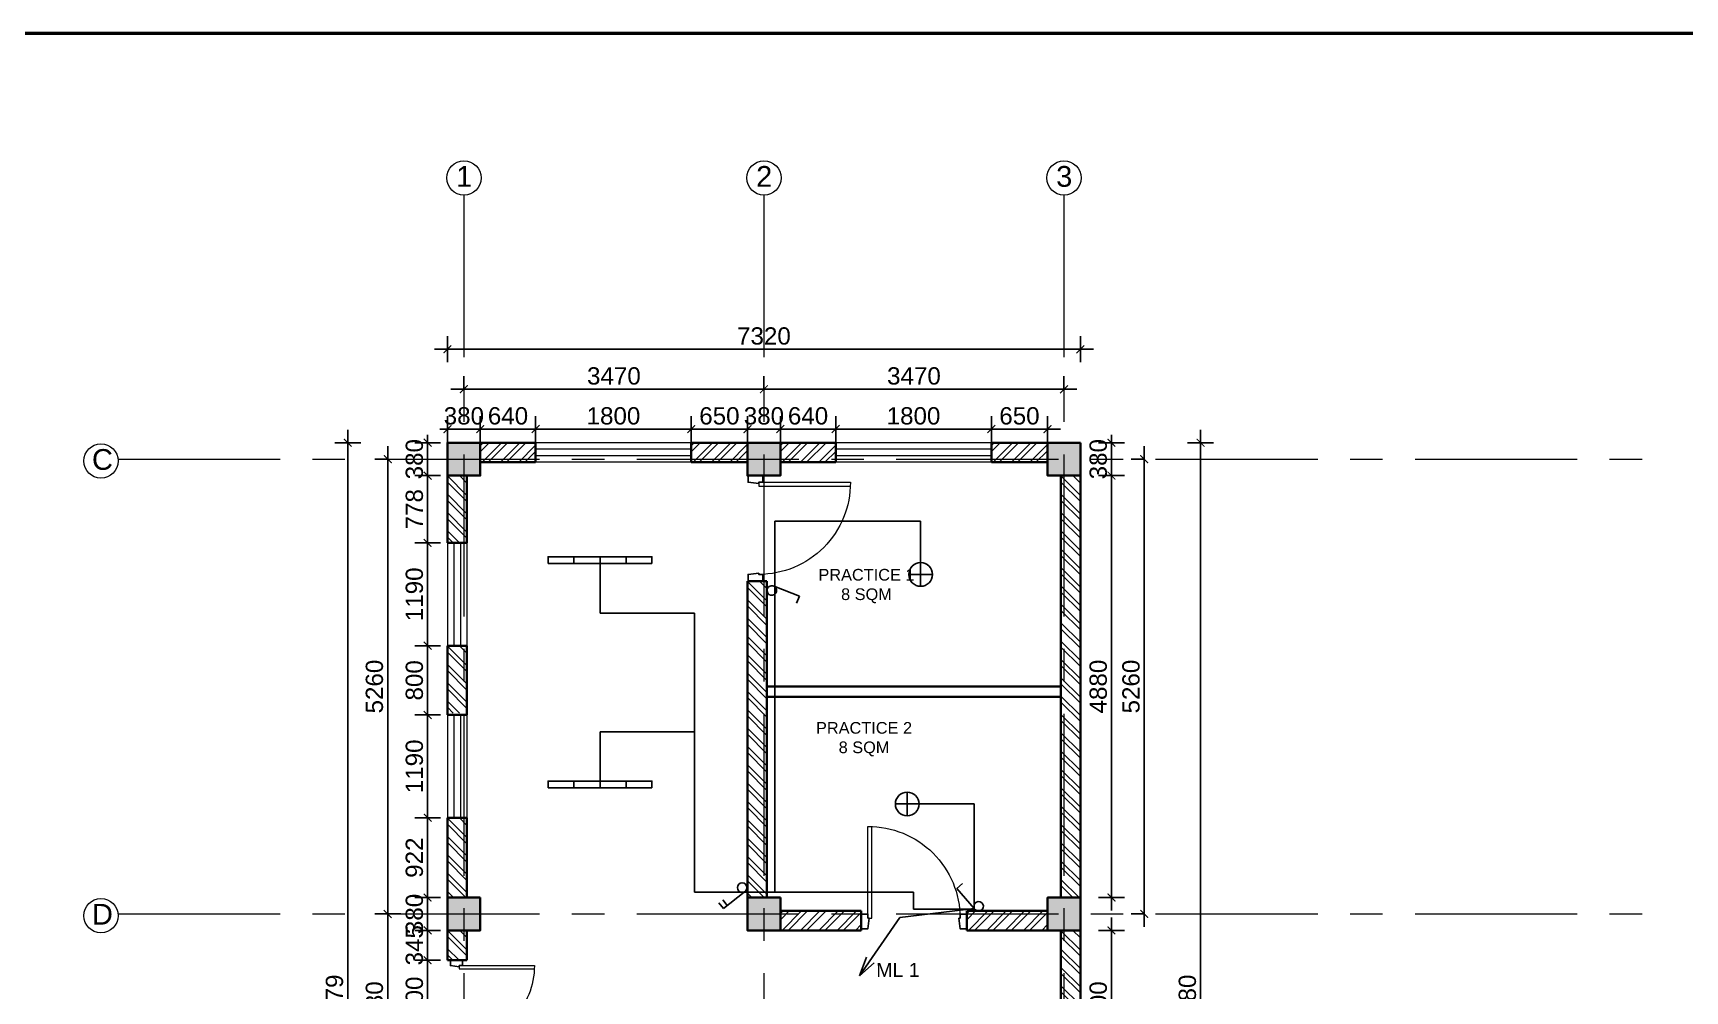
# Model space of a CAD drawing. Header units: inches. Extents: x 527934 to 2134587, y -408734 to 227304.
# Drawn here: x 1712247 to 1731352, y -239147 to -228067 of the extents above; entities that cross this region are included whole.
import ezdxf

# ---------------------------------------------------------------- set-up
doc = ezdxf.new("R2010")
doc.units = ezdxf.units.IN
doc.header["$MEASUREMENT"] = 0
doc.linetypes.add('CENTER', pattern=[2, 1.25, -0.25, 0.25, -0.25])
for name, color, linetype, lineweight in [('1 LIGHT N SWITCH', 3, 'Continuous', 25), ('6 LIGHT PT WIRING', 3, 'Continuous', 25), ('centre line', 1, 'CENTER', 9), ('dim', 253, 'Continuous', 9), ('door', 77, 'Continuous', 13), ('furniture', 253, 'Continuous', 5), ('hatch', 250, 'Continuous', 5), ('sill', 253, 'Continuous', 13), ('text', 7, 'Continuous', 13), ('TITLE THICK', 7, 'Continuous', 50), ('wall - brick', 30, 'Continuous', 35), ('window', 1, 'Continuous', 15)]:
    doc.layers.add(name, color=color, linetype=linetype, lineweight=lineweight)
doc.styles.add('labelling', font='arial.ttf')
doc.styles.get("Standard").update_dxf_attribs({"font": 'arial.ttf'})
doc.styles.add('style1', font='arial.ttf')
doc.dimstyles.new('dim 100', dxfattribs={"dimtxt": 200, "dimasz": 90, "dimexe": 150, "dimexo": 150, "dimgap": 50, "dimtad": 1, "dimdec": 0, "dimzin": 0, "dimdsep": 46, "dimtxsty": 'Standard', "dimblk": 'ARCHTICK', "dimcen": 100, "dimdle": 150, "dimazin": 0, "dimtfac": 1, "dimtdec": 0, "dimtix": 1, "dimtmove": 2, "dimatfit": 3, "dimfxl": 150, "dimfxlon": 1, "dimtolj": 1, "dimtzin": 0, "dimarcsym": 0})

# ---------------------------------------------------------------- blocks, each defined once
blk = doc.blocks.new('Dd1')
at = {"layer": 'door'}
for p, q in [((6330587, 14339), (6330587, 13509)), ((6330599, 14377), (6330625, 14377)), ((6330625, 14377), (6330625, 13510))]:
    blk.add_line(p, q, dxfattribs=at)
at = {"layer": 'door', "lineweight": 25}
for points in [[(6330599, 14377), (6330587, 14377), (6330587, 14339), (6330524, 14339), (6330524, 14479), (6330587, 14479)], [(6331449, 14377), (6331461, 14377), (6331461, 14339), (6331524, 14339), (6331524, 14479), (6331461, 14479)]]:
    blk.add_lwpolyline(points, close=True, dxfattribs=at)
at = {"layer": 'door'}
blk.add_arc((6330593, 14377), 868, 269.6039, 0, dxfattribs=at)
blk = doc.blocks.new('_ArchTick')
at = {"color": 0, "linetype": 'ByBlock', "const_width": 0.15}
blk.add_lwpolyline([(-0.5, -0.5), (0.5, 0.5)], dxfattribs=at)
blk = doc.blocks.new('*D2048')
at = {"layer": 'Defpoints', "color": 0, "ltscale": 400}
for p in [(1717420, -232648), (1717040, -233111), (1717420, -233111)]:
    blk.add_point(p, dxfattribs=at)
at = {"layer": 'dim', "color": 0, "lineweight": -2, "ltscale": 400}
for p, q in [((1717040, -232798), (1717040, -232498)), ((1717420, -232798), (1717420, -232498)), ((1717040, -232648), (1716950, -232648)), ((1717040, -232648), (1717420, -232648)), ((1717420, -232648), (1717510, -232648))]:
    blk.add_line(p, q, dxfattribs=at)
at = {"layer": 'dim', "color": 0, "lineweight": -2, "ltscale": 400, "xscale": 90, "yscale": 90, "zscale": 90}
blk.add_blockref('_ArchTick', (1717040, -232648), dxfattribs=at)
at = {"layer": 'dim', "color": 0, "lineweight": -2, "ltscale": 400, "xscale": 90, "yscale": 90, "zscale": 90, "rotation": 180}
blk.add_blockref('_ArchTick', (1717420, -232648), dxfattribs=at)
at = {"layer": 'dim', "color": 0, "ltscale": 400, "insert": (1717230, -232496), "char_height": 200, "attachment_point": 5}
blk.add_mtext('\\A1;380', dxfattribs=at)
blk = doc.blocks.new('*D2049')
at = {"layer": 'Defpoints', "color": 0, "ltscale": 400}
for p in [(1718060, -232648), (1717420, -233111), (1718060, -233111)]:
    blk.add_point(p, dxfattribs=at)
at = {"layer": 'dim', "color": 0, "lineweight": -2, "ltscale": 400}
for p, q in [((1717420, -232798), (1717420, -232498)), ((1718060, -232798), (1718060, -232498)), ((1717270, -232648), (1718210, -232648))]:
    blk.add_line(p, q, dxfattribs=at)
at = {"layer": 'dim', "color": 0, "lineweight": -2, "ltscale": 400, "xscale": 90, "yscale": 90, "zscale": 90, "rotation": 180}
blk.add_blockref('_ArchTick', (1717420, -232648), dxfattribs=at)
at = {"layer": 'dim', "color": 0, "lineweight": -2, "ltscale": 400, "xscale": 90, "yscale": 90, "zscale": 90}
blk.add_blockref('_ArchTick', (1718060, -232648), dxfattribs=at)
at = {"layer": 'dim', "color": 0, "ltscale": 400, "insert": (1717740, -232496), "char_height": 200, "attachment_point": 5}
blk.add_mtext('\\A1;640', dxfattribs=at)
blk = doc.blocks.new('*D2050')
at = {"layer": 'Defpoints', "color": 0, "ltscale": 400}
for p in [(1719860, -232648), (1718060, -233111), (1719860, -233111)]:
    blk.add_point(p, dxfattribs=at)
at = {"layer": 'dim', "color": 0, "lineweight": -2, "ltscale": 400}
for p, q in [((1718060, -232798), (1718060, -232498)), ((1719860, -232798), (1719860, -232498)), ((1717910, -232648), (1720010, -232648))]:
    blk.add_line(p, q, dxfattribs=at)
at = {"layer": 'dim', "color": 0, "lineweight": -2, "ltscale": 400, "xscale": 90, "yscale": 90, "zscale": 90, "rotation": 180}
blk.add_blockref('_ArchTick', (1718060, -232648), dxfattribs=at)
at = {"layer": 'dim', "color": 0, "lineweight": -2, "ltscale": 400, "xscale": 90, "yscale": 90, "zscale": 90}
blk.add_blockref('_ArchTick', (1719860, -232648), dxfattribs=at)
at = {"layer": 'dim', "color": 0, "ltscale": 400, "insert": (1718960, -232496), "char_height": 200, "attachment_point": 5}
blk.add_mtext('\\A1;1800', dxfattribs=at)
blk = doc.blocks.new('*D2051')
at = {"layer": 'Defpoints', "color": 0, "ltscale": 400}
for p in [(1720510, -232648), (1719860, -233111), (1720510, -233111)]:
    blk.add_point(p, dxfattribs=at)
at = {"layer": 'dim', "color": 0, "lineweight": -2, "ltscale": 400}
for p, q in [((1719860, -232798), (1719860, -232498)), ((1720510, -232798), (1720510, -232498)), ((1719710, -232648), (1720660, -232648))]:
    blk.add_line(p, q, dxfattribs=at)
at = {"layer": 'dim', "color": 0, "lineweight": -2, "ltscale": 400, "xscale": 90, "yscale": 90, "zscale": 90, "rotation": 180}
blk.add_blockref('_ArchTick', (1719860, -232648), dxfattribs=at)
at = {"layer": 'dim', "color": 0, "lineweight": -2, "ltscale": 400, "xscale": 90, "yscale": 90, "zscale": 90}
blk.add_blockref('_ArchTick', (1720510, -232648), dxfattribs=at)
at = {"layer": 'dim', "color": 0, "ltscale": 400, "insert": (1720185, -232496), "char_height": 200, "attachment_point": 5}
blk.add_mtext('\\A1;650', dxfattribs=at)
blk = doc.blocks.new('*D2052')
at = {"layer": 'Defpoints', "color": 0, "ltscale": 400}
for p in [(1720890, -232648), (1720510, -233111), (1720890, -233111)]:
    blk.add_point(p, dxfattribs=at)
at = {"layer": 'dim', "color": 0, "lineweight": -2, "ltscale": 400}
for p, q in [((1720510, -232798), (1720510, -232498)), ((1720890, -232798), (1720890, -232498)), ((1720510, -232648), (1720420, -232648)), ((1720510, -232648), (1720890, -232648)), ((1720890, -232648), (1720980, -232648))]:
    blk.add_line(p, q, dxfattribs=at)
at = {"layer": 'dim', "color": 0, "lineweight": -2, "ltscale": 400, "xscale": 90, "yscale": 90, "zscale": 90}
blk.add_blockref('_ArchTick', (1720510, -232648), dxfattribs=at)
at = {"layer": 'dim', "color": 0, "lineweight": -2, "ltscale": 400, "xscale": 90, "yscale": 90, "zscale": 90, "rotation": 180}
blk.add_blockref('_ArchTick', (1720890, -232648), dxfattribs=at)
at = {"layer": 'dim', "color": 0, "ltscale": 400, "insert": (1720700, -232496), "char_height": 200, "attachment_point": 5}
blk.add_mtext('\\A1;380', dxfattribs=at)
blk = doc.blocks.new('*D2053')
at = {"layer": 'Defpoints', "color": 0, "ltscale": 400}
for p in [(1721530, -232648), (1720890, -233111), (1721530, -233111)]:
    blk.add_point(p, dxfattribs=at)
at = {"layer": 'dim', "color": 0, "lineweight": -2, "ltscale": 400}
for p, q in [((1720890, -232798), (1720890, -232498)), ((1721530, -232798), (1721530, -232498)), ((1720740, -232648), (1721680, -232648))]:
    blk.add_line(p, q, dxfattribs=at)
at = {"layer": 'dim', "color": 0, "lineweight": -2, "ltscale": 400, "xscale": 90, "yscale": 90, "zscale": 90, "rotation": 180}
blk.add_blockref('_ArchTick', (1720890, -232648), dxfattribs=at)
at = {"layer": 'dim', "color": 0, "lineweight": -2, "ltscale": 400, "xscale": 90, "yscale": 90, "zscale": 90}
blk.add_blockref('_ArchTick', (1721530, -232648), dxfattribs=at)
at = {"layer": 'dim', "color": 0, "ltscale": 400, "insert": (1721210, -232496), "char_height": 200, "attachment_point": 5}
blk.add_mtext('\\A1;640', dxfattribs=at)
blk = doc.blocks.new('*D2054')
at = {"layer": 'Defpoints', "color": 0, "ltscale": 400}
for p in [(1723330, -232648), (1721530, -233111), (1723330, -233111)]:
    blk.add_point(p, dxfattribs=at)
at = {"layer": 'dim', "color": 0, "lineweight": -2, "ltscale": 400}
for p, q in [((1721530, -232798), (1721530, -232498)), ((1723330, -232798), (1723330, -232498)), ((1721380, -232648), (1723480, -232648))]:
    blk.add_line(p, q, dxfattribs=at)
at = {"layer": 'dim', "color": 0, "lineweight": -2, "ltscale": 400, "xscale": 90, "yscale": 90, "zscale": 90, "rotation": 180}
blk.add_blockref('_ArchTick', (1721530, -232648), dxfattribs=at)
at = {"layer": 'dim', "color": 0, "lineweight": -2, "ltscale": 400, "xscale": 90, "yscale": 90, "zscale": 90}
blk.add_blockref('_ArchTick', (1723330, -232648), dxfattribs=at)
at = {"layer": 'dim', "color": 0, "ltscale": 400, "insert": (1722430, -232496), "char_height": 200, "attachment_point": 5}
blk.add_mtext('\\A1;1800', dxfattribs=at)
blk = doc.blocks.new('*D2055')
at = {"layer": 'Defpoints', "color": 0, "ltscale": 400}
for p in [(1723980, -232648), (1723330, -233111), (1723980, -233111)]:
    blk.add_point(p, dxfattribs=at)
at = {"layer": 'dim', "color": 0, "lineweight": -2, "ltscale": 400}
for p, q in [((1723330, -232798), (1723330, -232498)), ((1723980, -232798), (1723980, -232498)), ((1723180, -232648), (1724130, -232648))]:
    blk.add_line(p, q, dxfattribs=at)
at = {"layer": 'dim', "color": 0, "lineweight": -2, "ltscale": 400, "xscale": 90, "yscale": 90, "zscale": 90, "rotation": 180}
blk.add_blockref('_ArchTick', (1723330, -232648), dxfattribs=at)
at = {"layer": 'dim', "color": 0, "lineweight": -2, "ltscale": 400, "xscale": 90, "yscale": 90, "zscale": 90}
blk.add_blockref('_ArchTick', (1723980, -232648), dxfattribs=at)
at = {"layer": 'dim', "color": 0, "ltscale": 400, "insert": (1723655, -232496), "char_height": 200, "attachment_point": 5}
blk.add_mtext('\\A1;650', dxfattribs=at)
blk = doc.blocks.new('*D2056')
at = {"layer": 'Defpoints', "color": 0, "ltscale": 400}
for p in [(1717230, -232187), (1720700, -232187), (1720700, -232187)]:
    blk.add_point(p, dxfattribs=at)
at = {"layer": 'dim', "color": 0, "lineweight": -2, "ltscale": 400}
for p, q in [((1717230, -232187), (1717230, -232037)), ((1720700, -232187), (1720700, -232037)), ((1717080, -232187), (1720850, -232187))]:
    blk.add_line(p, q, dxfattribs=at)
at = {"layer": 'dim', "color": 0, "lineweight": -2, "ltscale": 400, "xscale": 90, "yscale": 90, "zscale": 90, "rotation": 180}
blk.add_blockref('_ArchTick', (1717230, -232187), dxfattribs=at)
at = {"layer": 'dim', "color": 0, "lineweight": -2, "ltscale": 400, "xscale": 90, "yscale": 90, "zscale": 90}
blk.add_blockref('_ArchTick', (1720700, -232187), dxfattribs=at)
at = {"layer": 'dim', "color": 0, "ltscale": 400, "insert": (1718965, -232034), "char_height": 200, "attachment_point": 5}
blk.add_mtext('\\A1;3470', dxfattribs=at)
blk = doc.blocks.new('*D2057')
at = {"layer": 'Defpoints', "color": 0, "ltscale": 400}
for p in [(1720700, -232187), (1724170, -232187), (1724170, -232187)]:
    blk.add_point(p, dxfattribs=at)
at = {"layer": 'dim', "color": 0, "lineweight": -2, "ltscale": 400}
for p, q in [((1720700, -232187), (1720700, -232037)), ((1724170, -232187), (1724170, -232037)), ((1720550, -232187), (1724320, -232187))]:
    blk.add_line(p, q, dxfattribs=at)
at = {"layer": 'dim', "color": 0, "lineweight": -2, "ltscale": 400, "xscale": 90, "yscale": 90, "zscale": 90, "rotation": 180}
blk.add_blockref('_ArchTick', (1720700, -232187), dxfattribs=at)
at = {"layer": 'dim', "color": 0, "lineweight": -2, "ltscale": 400, "xscale": 90, "yscale": 90, "zscale": 90}
blk.add_blockref('_ArchTick', (1724170, -232187), dxfattribs=at)
at = {"layer": 'dim', "color": 0, "ltscale": 400, "insert": (1722435, -232034), "char_height": 200, "attachment_point": 5}
blk.add_mtext('\\A1;3470', dxfattribs=at)
blk = doc.blocks.new('*D2058')
at = {"layer": 'Defpoints', "color": 0, "ltscale": 400}
for p in [(1724360, -231725), (1717040, -233377), (1724360, -233377)]:
    blk.add_point(p, dxfattribs=at)
at = {"layer": 'dim', "color": 0, "lineweight": -2, "ltscale": 400}
for p, q in [((1716890, -231725), (1724510, -231725)), ((1717040, -231875), (1717040, -231575)), ((1724360, -231875), (1724360, -231575))]:
    blk.add_line(p, q, dxfattribs=at)
at = {"layer": 'dim', "color": 0, "lineweight": -2, "ltscale": 400, "xscale": 90, "yscale": 90, "zscale": 90, "rotation": 180}
blk.add_blockref('_ArchTick', (1717040, -231725), dxfattribs=at)
at = {"layer": 'dim', "color": 0, "lineweight": -2, "ltscale": 400, "xscale": 90, "yscale": 90, "zscale": 90}
blk.add_blockref('_ArchTick', (1724360, -231725), dxfattribs=at)
at = {"layer": 'dim', "color": 0, "ltscale": 400, "insert": (1720700, -231572), "char_height": 200, "attachment_point": 5}
blk.add_mtext('\\A1;7320', dxfattribs=at)
blk = doc.blocks.new('*D2059')
at = {"layer": 'Defpoints', "color": 0, "ltscale": 400}
for p in [(1717345, -232806), (1716811, -233186), (1717345, -233186)]:
    blk.add_point(p, dxfattribs=at)
at = {"layer": 'dim', "color": 0, "lineweight": -2, "ltscale": 400}
for p, q in [((1716961, -232806), (1716661, -232806)), ((1716811, -232806), (1716811, -232716)), ((1716811, -232806), (1716811, -233186)), ((1716961, -233186), (1716661, -233186)), ((1716811, -233186), (1716811, -233276))]:
    blk.add_line(p, q, dxfattribs=at)
at = {"layer": 'dim', "color": 0, "lineweight": -2, "ltscale": 400, "xscale": 90, "yscale": 90, "zscale": 90}
for p, rotation in [((1716811, -232806), 270), ((1716811, -233186), 90)]:
    blk.add_blockref('_ArchTick', p, dxfattribs=dict(at, rotation=rotation))
at = {"layer": 'dim', "color": 0, "ltscale": 400, "insert": (1716658, -232996), "char_height": 200, "attachment_point": 5, "rotation": 90}
blk.add_mtext('\\A1;380', dxfattribs=at)
blk = doc.blocks.new('*D2060')
at = {"layer": 'Defpoints', "color": 0, "ltscale": 400}
for p in [(1717345, -233186), (1716811, -233964), (1717345, -233964)]:
    blk.add_point(p, dxfattribs=at)
at = {"layer": 'dim', "color": 0, "lineweight": -2, "ltscale": 400}
for p, q in [((1716811, -233036), (1716811, -234114)), ((1716961, -233186), (1716661, -233186)), ((1716961, -233964), (1716661, -233964))]:
    blk.add_line(p, q, dxfattribs=at)
at = {"layer": 'dim', "color": 0, "lineweight": -2, "ltscale": 400, "xscale": 90, "yscale": 90, "zscale": 90}
for p, rotation in [((1716811, -233186), 90), ((1716811, -233964), 270)]:
    blk.add_blockref('_ArchTick', p, dxfattribs=dict(at, rotation=rotation))
at = {"layer": 'dim', "color": 0, "ltscale": 400, "insert": (1716658, -233575), "char_height": 200, "attachment_point": 5, "rotation": 90}
blk.add_mtext('\\A1;778', dxfattribs=at)
blk = doc.blocks.new('*D2061')
at = {"layer": 'Defpoints', "color": 0, "ltscale": 400}
for p in [(1717345, -233964), (1716811, -235154), (1717345, -235154)]:
    blk.add_point(p, dxfattribs=at)
at = {"layer": 'dim', "color": 0, "lineweight": -2, "ltscale": 400}
for p, q in [((1716811, -233814), (1716811, -235304)), ((1716961, -233964), (1716661, -233964)), ((1716961, -235154), (1716661, -235154))]:
    blk.add_line(p, q, dxfattribs=at)
at = {"layer": 'dim', "color": 0, "lineweight": -2, "ltscale": 400, "xscale": 90, "yscale": 90, "zscale": 90}
for p, rotation in [((1716811, -233964), 90), ((1716811, -235154), 270)]:
    blk.add_blockref('_ArchTick', p, dxfattribs=dict(at, rotation=rotation))
at = {"layer": 'dim', "color": 0, "ltscale": 400, "insert": (1716658, -234559), "char_height": 200, "attachment_point": 5, "rotation": 90}
blk.add_mtext('\\A1;1190', dxfattribs=at)
blk = doc.blocks.new('*D2062')
at = {"layer": 'Defpoints', "color": 0, "ltscale": 400}
for p in [(1717345, -235154), (1716811, -235954), (1717345, -235954)]:
    blk.add_point(p, dxfattribs=at)
at = {"layer": 'dim', "color": 0, "lineweight": -2, "ltscale": 400}
for p, q in [((1716961, -235154), (1716661, -235154)), ((1716811, -235004), (1716811, -236104)), ((1716961, -235954), (1716661, -235954))]:
    blk.add_line(p, q, dxfattribs=at)
at = {"layer": 'dim', "color": 0, "lineweight": -2, "ltscale": 400, "xscale": 90, "yscale": 90, "zscale": 90}
for p, rotation in [((1716811, -235154), 90), ((1716811, -235954), 270)]:
    blk.add_blockref('_ArchTick', p, dxfattribs=dict(at, rotation=rotation))
at = {"layer": 'dim', "color": 0, "ltscale": 400, "insert": (1716658, -235554), "char_height": 200, "attachment_point": 5, "rotation": 90}
blk.add_mtext('\\A1;800', dxfattribs=at)
blk = doc.blocks.new('*D2063')
at = {"layer": 'Defpoints', "color": 0, "ltscale": 400}
for p in [(1717345, -235954), (1716811, -237144), (1717345, -237144)]:
    blk.add_point(p, dxfattribs=at)
at = {"layer": 'dim', "color": 0, "lineweight": -2, "ltscale": 400}
for p, q in [((1716811, -235804), (1716811, -237294)), ((1716961, -235954), (1716661, -235954)), ((1716961, -237144), (1716661, -237144))]:
    blk.add_line(p, q, dxfattribs=at)
at = {"layer": 'dim', "color": 0, "lineweight": -2, "ltscale": 400, "xscale": 90, "yscale": 90, "zscale": 90}
for p, rotation in [((1716811, -235954), 90), ((1716811, -237144), 270)]:
    blk.add_blockref('_ArchTick', p, dxfattribs=dict(at, rotation=rotation))
at = {"layer": 'dim', "color": 0, "ltscale": 400, "insert": (1716658, -236549), "char_height": 200, "attachment_point": 5, "rotation": 90}
blk.add_mtext('\\A1;1190', dxfattribs=at)
blk = doc.blocks.new('*D2064')
at = {"layer": 'Defpoints', "color": 0, "ltscale": 400}
for p in [(1717345, -237144), (1716811, -238066), (1717345, -238066)]:
    blk.add_point(p, dxfattribs=at)
at = {"layer": 'dim', "color": 0, "lineweight": -2, "ltscale": 400}
for p, q in [((1716811, -236994), (1716811, -238216)), ((1716961, -237144), (1716661, -237144)), ((1716961, -238066), (1716661, -238066))]:
    blk.add_line(p, q, dxfattribs=at)
at = {"layer": 'dim', "color": 0, "lineweight": -2, "ltscale": 400, "xscale": 90, "yscale": 90, "zscale": 90}
for p, rotation in [((1716811, -237144), 90), ((1716811, -238066), 270)]:
    blk.add_blockref('_ArchTick', p, dxfattribs=dict(at, rotation=rotation))
at = {"layer": 'dim', "color": 0, "ltscale": 400, "insert": (1716658, -237605), "char_height": 200, "attachment_point": 5, "rotation": 90}
blk.add_mtext('\\A1;922', dxfattribs=at)
blk = doc.blocks.new('*D2065')
at = {"layer": 'Defpoints', "color": 0, "ltscale": 400}
for p in [(1717345, -238066), (1716811, -238446), (1717345, -238446)]:
    blk.add_point(p, dxfattribs=at)
at = {"layer": 'dim', "color": 0, "lineweight": -2, "ltscale": 400}
for p, q in [((1716811, -238066), (1716811, -237976)), ((1716961, -238066), (1716661, -238066)), ((1716811, -238066), (1716811, -238446)), ((1716961, -238446), (1716661, -238446)), ((1716811, -238446), (1716811, -238536))]:
    blk.add_line(p, q, dxfattribs=at)
at = {"layer": 'dim', "color": 0, "lineweight": -2, "ltscale": 400, "xscale": 90, "yscale": 90, "zscale": 90}
for p, rotation in [((1716811, -238066), 270), ((1716811, -238446), 90)]:
    blk.add_blockref('_ArchTick', p, dxfattribs=dict(at, rotation=rotation))
at = {"layer": 'dim', "color": 0, "ltscale": 400, "insert": (1716658, -238256), "char_height": 200, "attachment_point": 5, "rotation": 90}
blk.add_mtext('\\A1;380', dxfattribs=at)
blk = doc.blocks.new('*D2066')
at = {"layer": 'Defpoints', "color": 0, "ltscale": 400}
for p in [(1717345, -238446), (1716811, -238791), (1717345, -238791)]:
    blk.add_point(p, dxfattribs=at)
at = {"layer": 'dim', "color": 0, "lineweight": -2, "ltscale": 400}
for p, q in [((1716811, -238446), (1716811, -238356)), ((1716961, -238446), (1716661, -238446)), ((1716811, -238446), (1716811, -238791)), ((1716961, -238791), (1716661, -238791)), ((1716811, -238791), (1716811, -238881))]:
    blk.add_line(p, q, dxfattribs=at)
at = {"layer": 'dim', "color": 0, "lineweight": -2, "ltscale": 400, "xscale": 90, "yscale": 90, "zscale": 90}
for p, rotation in [((1716811, -238446), 270), ((1716811, -238791), 90)]:
    blk.add_blockref('_ArchTick', p, dxfattribs=dict(at, rotation=rotation))
at = {"layer": 'dim', "color": 0, "ltscale": 400, "insert": (1716658, -238618), "char_height": 200, "attachment_point": 5, "rotation": 90}
blk.add_mtext('\\A1;345', dxfattribs=at)
blk = doc.blocks.new('*D2067')
at = {"layer": 'Defpoints', "color": 0, "ltscale": 400}
for p in [(1717345, -238791), (1716811, -239791), (1717345, -239791)]:
    blk.add_point(p, dxfattribs=at)
at = {"layer": 'dim', "color": 0, "lineweight": -2, "ltscale": 400}
for p, q in [((1716961, -238791), (1716661, -238791)), ((1716811, -238641), (1716811, -239941)), ((1716961, -239791), (1716661, -239791))]:
    blk.add_line(p, q, dxfattribs=at)
at = {"layer": 'dim', "color": 0, "lineweight": -2, "ltscale": 400, "xscale": 90, "yscale": 90, "zscale": 90}
for p, rotation in [((1716811, -238791), 90), ((1716811, -239791), 270)]:
    blk.add_blockref('_ArchTick', p, dxfattribs=dict(at, rotation=rotation))
at = {"layer": 'dim', "color": 0, "ltscale": 400, "insert": (1716658, -239291), "char_height": 200, "attachment_point": 5, "rotation": 90}
blk.add_mtext('\\A1;1000', dxfattribs=at)
blk = doc.blocks.new('*D2074')
at = {"layer": 'Defpoints', "color": 0, "ltscale": 400}
for p in [(1717863, -232806), (1715887, -245885), (1717863, -245885)]:
    blk.add_point(p, dxfattribs=at)
at = {"layer": 'dim', "color": 0, "lineweight": -2, "ltscale": 400}
for p, q in [((1715887, -232656), (1715887, -246035)), ((1716037, -232806), (1715737, -232806)), ((1716037, -245885), (1715737, -245885))]:
    blk.add_line(p, q, dxfattribs=at)
at = {"layer": 'dim', "color": 0, "lineweight": -2, "ltscale": 400, "xscale": 90, "yscale": 90, "zscale": 90}
for p, rotation in [((1715887, -232806), 90), ((1715887, -245885), 270)]:
    blk.add_blockref('_ArchTick', p, dxfattribs=dict(at, rotation=rotation))
at = {"layer": 'dim', "color": 0, "ltscale": 400, "insert": (1715734, -239345), "char_height": 200, "attachment_point": 5, "rotation": 90}
blk.add_mtext('\\A1;13079', dxfattribs=at)
blk = doc.blocks.new('*D2075')
at = {"layer": 'Defpoints', "color": 0, "ltscale": 400}
for p in [(1716467, -232996), (1716349, -238256), (1716467, -238256)]:
    blk.add_point(p, dxfattribs=at)
at = {"layer": 'dim', "color": 0, "lineweight": -2, "ltscale": 400}
for p, q in [((1716349, -232846), (1716349, -238406)), ((1716349, -232996), (1716199, -232996)), ((1716349, -238256), (1716199, -238256))]:
    blk.add_line(p, q, dxfattribs=at)
at = {"layer": 'dim', "color": 0, "lineweight": -2, "ltscale": 400, "xscale": 90, "yscale": 90, "zscale": 90}
for p, rotation in [((1716349, -232996), 90), ((1716349, -238256), 270)]:
    blk.add_blockref('_ArchTick', p, dxfattribs=dict(at, rotation=rotation))
at = {"layer": 'dim', "color": 0, "ltscale": 400, "insert": (1716196, -235626), "char_height": 200, "attachment_point": 5, "rotation": 90}
blk.add_mtext('\\A1;5260', dxfattribs=at)
blk = doc.blocks.new('*D2076')
at = {"layer": 'Defpoints', "color": 0, "ltscale": 400}
for p in [(1717369, -238256), (1716349, -240436), (1717369, -240436)]:
    blk.add_point(p, dxfattribs=at)
at = {"layer": 'dim', "color": 0, "lineweight": -2, "ltscale": 400}
for p, q in [((1716349, -238106), (1716349, -240586)), ((1716499, -238256), (1716199, -238256)), ((1716499, -240436), (1716199, -240436))]:
    blk.add_line(p, q, dxfattribs=at)
at = {"layer": 'dim', "color": 0, "lineweight": -2, "ltscale": 400, "xscale": 90, "yscale": 90, "zscale": 90}
for p, rotation in [((1716349, -238256), 90), ((1716349, -240436), 270)]:
    blk.add_blockref('_ArchTick', p, dxfattribs=dict(at, rotation=rotation))
at = {"layer": 'dim', "color": 0, "ltscale": 400, "insert": (1716196, -239346), "char_height": 200, "attachment_point": 5, "rotation": 90}
blk.add_mtext('\\A1;2180', dxfattribs=at)
blk = doc.blocks.new('*D2508')
at = {"layer": 'Defpoints', "color": 0, "ltscale": 400}
for p in [(1724360, -238446), (1724719, -238446), (1724360, -240246)]:
    blk.add_point(p, dxfattribs=at)
at = {"layer": 'furniture', "color": 0, "lineweight": -2, "ltscale": 400}
for p, q in [((1724719, -240396), (1724719, -238296)), ((1724569, -238446), (1724869, -238446)), ((1724569, -240246), (1724869, -240246))]:
    blk.add_line(p, q, dxfattribs=at)
at = {"layer": 'furniture', "color": 0, "lineweight": -2, "ltscale": 400, "xscale": 90, "yscale": 90, "zscale": 90}
for p, rotation in [((1724719, -238446), 90), ((1724719, -240246), 270)]:
    blk.add_blockref('_ArchTick', p, dxfattribs=dict(at, rotation=rotation))
at = {"layer": 'furniture', "color": 0, "ltscale": 400, "insert": (1724567, -239346), "char_height": 200, "attachment_point": 5, "rotation": 90}
blk.add_mtext('\\A1;1800', dxfattribs=at)
blk = doc.blocks.new('*D2509')
at = {"layer": 'Defpoints', "color": 0, "ltscale": 400}
for p in [(1724360, -233186), (1724719, -233186), (1724360, -238066)]:
    blk.add_point(p, dxfattribs=at)
at = {"layer": 'furniture', "color": 0, "lineweight": -2, "ltscale": 400}
for p, q in [((1724719, -238216), (1724719, -233036)), ((1724569, -233186), (1724869, -233186)), ((1724569, -238066), (1724869, -238066))]:
    blk.add_line(p, q, dxfattribs=at)
at = {"layer": 'furniture', "color": 0, "lineweight": -2, "ltscale": 400, "xscale": 90, "yscale": 90, "zscale": 90}
for p, rotation in [((1724719, -233186), 90), ((1724719, -238066), 270)]:
    blk.add_blockref('_ArchTick', p, dxfattribs=dict(at, rotation=rotation))
at = {"layer": 'furniture', "color": 0, "ltscale": 400, "insert": (1724567, -235626), "char_height": 200, "attachment_point": 5, "rotation": 90}
blk.add_mtext('\\A1;4880', dxfattribs=at)
blk = doc.blocks.new('*D2510')
at = {"layer": 'Defpoints', "color": 0, "ltscale": 400}
for p in [(1724360, -232806), (1724719, -232806), (1724360, -233186)]:
    blk.add_point(p, dxfattribs=at)
at = {"layer": 'furniture', "color": 0, "lineweight": -2, "ltscale": 400}
for p, q in [((1724569, -232806), (1724869, -232806)), ((1724719, -232806), (1724719, -232716)), ((1724719, -233186), (1724719, -232806)), ((1724569, -233186), (1724869, -233186)), ((1724719, -233186), (1724719, -233276))]:
    blk.add_line(p, q, dxfattribs=at)
at = {"layer": 'furniture', "color": 0, "lineweight": -2, "ltscale": 400, "xscale": 90, "yscale": 90, "zscale": 90}
for p, rotation in [((1724719, -232806), 270), ((1724719, -233186), 90)]:
    blk.add_blockref('_ArchTick', p, dxfattribs=dict(at, rotation=rotation))
at = {"layer": 'furniture', "color": 0, "ltscale": 400, "insert": (1724567, -232996), "char_height": 200, "attachment_point": 5, "rotation": 90}
blk.add_mtext('\\A1;380', dxfattribs=at)
blk = doc.blocks.new('*D2511')
at = {"layer": 'Defpoints', "color": 0, "ltscale": 400}
for p in [(1724360, -232806), (1724360, -245886), (1725750, -245886)]:
    blk.add_point(p, dxfattribs=at)
at = {"layer": 'furniture', "color": 0, "lineweight": -2, "ltscale": 400}
for p, q in [((1725750, -232656), (1725750, -246036)), ((1725600, -232806), (1725900, -232806)), ((1725600, -245886), (1725900, -245886))]:
    blk.add_line(p, q, dxfattribs=at)
at = {"layer": 'furniture', "color": 0, "lineweight": -2, "ltscale": 400, "xscale": 90, "yscale": 90, "zscale": 90}
for p, rotation in [((1725750, -232806), 90), ((1725750, -245886), 270)]:
    blk.add_blockref('_ArchTick', p, dxfattribs=dict(at, rotation=rotation))
at = {"layer": 'furniture', "color": 0, "ltscale": 400, "insert": (1725598, -239346), "char_height": 200, "attachment_point": 5, "rotation": 90}
blk.add_mtext('\\A1;13080', dxfattribs=at)
blk = doc.blocks.new('*D2512')
at = {"layer": 'Defpoints', "color": 0, "ltscale": 400}
for p in [(1725098, -232996), (1725098, -238256), (1725098, -238256)]:
    blk.add_point(p, dxfattribs=at)
at = {"layer": 'dim', "color": 0, "lineweight": -2, "ltscale": 400}
for p, q in [((1725098, -232846), (1725098, -238406)), ((1725098, -232996), (1724948, -232996)), ((1725098, -238256), (1724948, -238256))]:
    blk.add_line(p, q, dxfattribs=at)
at = {"layer": 'dim', "color": 0, "lineweight": -2, "ltscale": 400, "xscale": 90, "yscale": 90, "zscale": 90}
for p, rotation in [((1725098, -232996), 90), ((1725098, -238256), 270)]:
    blk.add_blockref('_ArchTick', p, dxfattribs=dict(at, rotation=rotation))
at = {"layer": 'dim', "color": 0, "ltscale": 400, "insert": (1724946, -235626), "char_height": 200, "attachment_point": 5, "rotation": 90}
blk.add_mtext('\\A1;5260', dxfattribs=at)
blk = doc.blocks.new('dome')
at = {"color": 3}
for p, q in [((543088, 235037), (542814, 235037)), ((542951, 234900), (542951, 235175))]:
    blk.add_line(p, q, dxfattribs=at)
blk.add_circle((542951, 235037), 137, dxfattribs=at)
blk = doc.blocks.new('1x36 TL MO')
at = {"color": 3}
for p, q in [((11329249, 640105), (11330290, 640105)), ((11329507, 640105), (11329507, 640038)), ((11329769, 640105), (11329769, 640038)), ((11330030, 640105), (11330030, 640038))]:
    blk.add_line(p, q, dxfattribs=at)
blk.add_lwpolyline([(11330290, 640105), (11330290, 640038), (11329249, 640038), (11329249, 640105)], dxfattribs=at)
blk = doc.blocks.new('one gang')
at = {"color": 3}
for p, q in [((546568, 231599), (546689, 231801)), ((546689, 231801), (546745, 231767))]:
    blk.add_line(p, q, dxfattribs=at)
blk.add_circle((546598, 231567), 42.7, dxfattribs=at)
blk = doc.blocks.new('2 GANG')
at = {"color": 3}
for p, q in [((546997, 231907), (547117, 232109)), ((547095, 232071), (547151, 232037)), ((547117, 232109), (547173, 232075))]:
    blk.add_line(p, q, dxfattribs=at)
blk.add_circle((547027, 231875), 42.7, dxfattribs=at)
blk = doc.blocks.new('*U1931')
at = {"color": 3}
for p, q in [((-181326.36, -126938.56), (-181323.47, -126960.02)), ((-181323.47, -126960.02), (-181336.9, -126975.52)), ((-181336.9, -126975.52), (-181334.3, -126970.45)), ((-181336.9, -126975.52), (-181332.2, -126972.27))]:
    blk.add_line(p, q, dxfattribs=at)

msp = doc.modelspace()

# ---------------------------------------------------------------- hatches: boundary and pattern name
h = msp.add_hatch()
h.set_pattern_fill('ANSI31', color=256, scale=10, angle=-90)
h.set_pattern_definition([(315, (1714708.2175, 165779.0668), (0.8838834765, 0.8838834765), [])])
h.paths.add_polyline_path([(1724360, -233186), (1724360, -232806), (1723980, -232806), (1723980, -233186)])
h.paths.add_polyline_path([(1724360, -238446), (1724360, -238066), (1723980, -238066), (1723980, -238446)])
h.paths.add_polyline_path([(1724360, -240626), (1724360, -240246), (1723980, -240246), (1723980, -240626)])
h.paths.add_polyline_path([(1724360, -245886), (1724360, -245506), (1723980, -245506), (1723980, -245886)])
h.paths.add_polyline_path([(1720890, -240626), (1720890, -240246), (1720510, -240246), (1720510, -240626)])
h.paths.add_polyline_path([(1720890, -245886), (1720890, -245506), (1720510, -245506), (1720510, -245886)])
h.paths.add_polyline_path([(1720890, -238446), (1720890, -238066), (1720510, -238066), (1720510, -238446)])
h.paths.add_polyline_path([(1720890, -233186), (1720890, -232806), (1720510, -232806), (1720510, -233186)])
h.paths.add_polyline_path([(1717420, -233186), (1717420, -232806), (1717040, -232806), (1717040, -233186)])
h.paths.add_polyline_path([(1717420, -238446), (1717420, -238066), (1717040, -238066), (1717040, -238446)])
h.paths.add_polyline_path([(1717420, -240626), (1717420, -240246), (1717040, -240246), (1717040, -240626)])
h.paths.add_polyline_path([(1717420, -245886), (1717420, -245506), (1717040, -245506), (1717040, -245886)])
at = {"layer": 'hatch', "lineweight": 5, "ltscale": 400}
h = msp.add_hatch(dxfattribs=at)
h.set_pattern_fill('ANSI32', color=256, scale=400)
h.set_pattern_definition([(45, (-786868.04, -201512.84), (-106.066017, 106.066017), []), (45, (-786797.33, -201512.84), (-106.066017, 106.066017), [])])
h.paths.add_polyline_path([(1717430, -233031), (1717430, -232806), (1718060, -232806), (1718060, -233031)])
h = msp.add_hatch(dxfattribs=at)
h.set_pattern_fill('ANSI32', color=256, scale=400)
h.set_pattern_definition([(45, (-784428.04, -201512.84), (-106.066017, 106.066017), []), (45, (-784357.33, -201512.84), (-106.066017, 106.066017), [])])
h.paths.add_polyline_path([(1719870, -233031), (1719870, -232806), (1720500, -232806), (1720500, -233031)])
h = msp.add_hatch(dxfattribs=at)
h.set_pattern_fill('ANSI32', color=256, scale=400)
h.set_pattern_definition([(45, (-783398.04, -201512.84), (-106.066017, 106.066017), []), (45, (-783327.33, -201512.84), (-106.066017, 106.066017), [])])
h.paths.add_polyline_path([(1720900, -233031), (1720900, -232806), (1721530, -232806), (1721530, -233031)])
h = msp.add_hatch(dxfattribs=at)
h.set_pattern_fill('ANSI32', color=256, scale=400)
h.set_pattern_definition([(45, (-780958.04, -201512.84), (-106.066017, 106.066017), []), (45, (-780887.33, -201512.84), (-106.066017, 106.066017), [])])
h.paths.add_polyline_path([(1723340, -233031), (1723340, -232806), (1723970, -232806), (1723970, -233031)])
h = msp.add_hatch(dxfattribs=at)
h.set_pattern_fill('ANSI32', color=256, scale=400, angle=-90)
h.set_pattern_definition([(315, (1748558.16, 2271118.03), (106.066017, 106.066017), []), (315, (1748558.16, 2271047.32), (106.066017, 106.066017), [])])
edge = h.paths.add_edge_path()
edge.add_line((1717040, -233186), (1717265, -233186))
edge.add_line((1717265, -233186), (1717265, -233964))
edge.add_line((1717265, -233964), (1717040, -233964))
edge.add_line((1717040, -233964), (1717040, -233180))
h = msp.add_hatch(dxfattribs=at)
h.set_pattern_fill('ANSI32', color=256, scale=400, angle=-90)
h.set_pattern_definition([(315, (1755653.16, 2271118.03), (106.066017, 106.066017), []), (315, (1755653.16, 2271047.32), (106.066017, 106.066017), [])])
edge = h.paths.add_edge_path()
edge.add_line((1724135, -233186), (1724360, -233186))
edge.add_line((1724360, -233186), (1724360, -238066))
edge.add_line((1724360, -238066), (1724135, -238066))
edge.add_line((1724135, -238066), (1724135, -233180))
h = msp.add_hatch(dxfattribs=at)
h.set_pattern_fill('ANSI32', color=256, scale=400, angle=-90)
h.set_pattern_definition([(315, (1752028.16, 2269898.03), (106.066017, 106.066017), []), (315, (1752028.16, 2269827.32), (106.066017, 106.066017), [])])
edge = h.paths.add_edge_path()
edge.add_line((1720510, -234406), (1720735, -234406))
edge.add_line((1720735, -234406), (1720735, -238066))
edge.add_line((1720735, -238066), (1720510, -238066))
edge.add_line((1720510, -238066), (1720510, -234400))
h = msp.add_hatch(dxfattribs=at)
h.set_pattern_fill('ANSI32', color=256, scale=400, angle=-90)
h.set_pattern_definition([(315, (1748558.16, 2269150.03), (106.066017, 106.066017), []), (315, (1748558.16, 2269079.32), (106.066017, 106.066017), [])])
edge = h.paths.add_edge_path()
edge.add_line((1717040, -235154), (1717265, -235154))
edge.add_line((1717265, -235154), (1717265, -235932))
edge.add_line((1717265, -235932), (1717040, -235932))
edge.add_line((1717040, -235932), (1717040, -235148))
h = msp.add_hatch(dxfattribs=at)
h.set_pattern_fill('ANSI32', color=256, scale=400, angle=-90)
h.set_pattern_definition([(315, (1748558.16, 2267160.03), (106.066017, 106.066017), []), (315, (1748558.16, 2267089.32), (106.066017, 106.066017), [])])
edge = h.paths.add_edge_path()
edge.add_line((1717040, -237144), (1717265, -237144))
edge.add_line((1717265, -237144), (1717265, -238066))
edge.add_line((1717265, -238066), (1717040, -238066))
edge.add_line((1717040, -238066), (1717040, -237138))
h = msp.add_hatch(dxfattribs=at)
h.set_pattern_fill('ANSI32', color=256, scale=400)
h.set_pattern_definition([(45, (-783398.04, -206927.84), (-106.066017, 106.066017), []), (45, (-783327.33, -206927.84), (-106.066017, 106.066017), [])])
h.paths.add_polyline_path([(1720900, -238446), (1720900, -238221), (1721825, -238221), (1721825, -238446)])
h = msp.add_hatch(dxfattribs=at)
h.set_pattern_fill('ANSI32', color=256, scale=400)
h.set_pattern_definition([(45, (-781243.04, -206927.84), (-106.066017, 106.066017), []), (45, (-781172.33, -206927.84), (-106.066017, 106.066017), [])])
edge = h.paths.add_edge_path()
edge.add_line((1723045, -238446), (1723045, -238221))
edge.add_line((1723045, -238221), (1723980, -238221))
edge.add_line((1723980, -238221), (1723980, -238446))
edge.add_line((1723980, -238446), (1723055, -238446))
h = msp.add_hatch(dxfattribs=at)
h.set_pattern_fill('ANSI32', color=256, scale=400, angle=-90)
h.set_pattern_definition([(315, (1748561.87, 2265859.01), (106.066017, 106.066017), []), (315, (1748561.87, 2265788.3), (106.066017, 106.066017), [])])
edge = h.paths.add_edge_path()
edge.add_line((1717040, -238446), (1717265, -238446.5))
edge.add_line((1717265, -238446.5), (1717265, -238791))
edge.add_line((1717265, -238791), (1717040, -238791))
edge.add_line((1717040, -238791), (1717041.8, -238446))
h = msp.add_hatch(dxfattribs=at)
h.set_pattern_fill('ANSI32', color=256, scale=400, angle=-90)
h.set_pattern_definition([(315, (1755653.16, 2265858.03), (106.066017, 106.066017), []), (315, (1755653.16, 2265787.32), (106.066017, 106.066017), [])])
edge = h.paths.add_edge_path()
edge.add_line((1724135, -238446), (1724360, -238446))
edge.add_line((1724360, -238446), (1724360, -240246))
edge.add_line((1724360, -240246), (1724135, -240246))
edge.add_line((1724135, -240246), (1724135, -238440))

# ---------------------------------------------------------------- linework, layer by layer
at = {"layer": '6 LIGHT PT WIRING', "ltscale": 400}
for p, q in [((1720825.3, -234469.5), (1720825.3, -233713.5)), ((1720825.3, -233713.5), (1722512.5, -233713.5)), ((1722512.5, -234328.5), (1722512.5, -233713.5)), ((1718805, -234163.7), (1718805, -234778)), ((1720825.3, -234469.5), (1720825.3, -238004.4)), ((1719897, -234778), (1718805, -234778)), ((1719897, -238004.4), (1719897, -234778)), ((1719897, -236149.5), (1718805, -236149.5)), ((1718805, -236758.7), (1718805, -236149.5)), ((1722357.5, -236983.5), (1723131.1, -236983.5)), ((1723131.1, -238191.3), (1723131.1, -236983.5)), ((1720470.6, -238004.4), (1719897, -238004.4)), ((1720470.6, -238004.4), (1722185.5, -238004.4)), ((1722185.5, -238004.4), (1722429, -238004.4)), ((1722429, -238004.4), (1722429, -238200)), ((1722429, -238200), (1723131.1, -238200))]:
    msp.add_line(p, q, dxfattribs=at)
at = {"layer": 'centre line', "ltscale": 1500}
for p, q in [((1717230, -229940.6), (1717230, -252511.5)), ((1720700, -229940.6), (1720700, -252511.5)), ((1724170, -229940.6), (1724170, -252511.5)), ((1713230, -232996), (1731006, -232996)), ((1713230, -238256), (1731006, -238256))]:
    msp.add_line(p, q, dxfattribs=at)
at = {"layer": 'dim'}
for centre in [(1717230, -229742.4), (1720700, -229742.4), (1724170, -229742.4), (1713032.8, -233016.4), (1713032.8, -238276.4)]:
    msp.add_circle(centre, 198.2, dxfattribs=at)
at = {"layer": 'sill'}
for p, q in [((1719860, -232806), (1718060, -232806)), ((1723330, -232806), (1721530, -232806)), ((1719860, -233031), (1718060, -233031)), ((1723330, -233031), (1721530, -233031)), ((1717040, -233964), (1717040, -235154)), ((1717265, -233964), (1717265, -235154)), ((1717040, -235954), (1717040, -237144)), ((1717265, -235954), (1717265, -237144))]:
    msp.add_line(p, q, dxfattribs=at)
at = {"layer": 'TITLE THICK'}
msp.add_lwpolyline([(1699425.5, -228067), (1745625.5, -228067), (1745625.5, -261307), (1699425.5, -261307)], close=True, dxfattribs=at)
at = {"layer": 'wall - brick'}
for p, q in [((1718060, -232806), (1717040, -232806)), ((1717040, -232806), (1717040, -233964)), ((1717420, -232806), (1717420, -233031)), ((1718060, -232806), (1718060, -233031)), ((1719860, -232806), (1719860, -233031)), ((1721530, -232806), (1719860, -232806)), ((1721530, -232806), (1721530, -233031)), ((1724360, -232806), (1723330, -232806)), ((1723330, -232806), (1723330, -233031)), ((1724360, -232847), (1724360, -240246)), ((1718060, -233031), (1717420, -233031)), ((1720510, -233031), (1719860, -233031)), ((1721530, -233031), (1720890, -233031)), ((1723980, -233031), (1723330, -233031)), ((1717265, -233186), (1717265, -233964)), ((1724135, -233186), (1724135, -238066)), ((1717265, -233964), (1717040, -233964)), ((1720510, -234406), (1720510, -238066)), ((1720735, -234406), (1720510, -234406)), ((1720735, -234406), (1720735, -238066)), ((1717265, -235154), (1717040, -235154)), ((1717040, -235154), (1717040, -235954)), ((1717265, -235154), (1717265, -235954)), ((1720735, -235626), (1724135, -235626)), ((1720735, -235746), (1724135, -235746)), ((1717265, -235954), (1717040, -235954)), ((1717265, -237144), (1717040, -237144)), ((1717040, -237144), (1717040, -238572.6)), ((1717265, -237144), (1717265, -238066)), ((1720890, -238221), (1721825, -238221)), ((1721825, -238221), (1721825, -238446)), ((1723045, -238221), (1723980, -238221)), ((1723045, -238221), (1723045, -238446)), ((1717040, -238446), (1717040, -238791)), ((1717265, -238446), (1717265, -238791)), ((1720510, -238446), (1721825, -238446)), ((1723045, -238446), (1723980, -238446)), ((1724135, -238446), (1724135, -240246)), ((1717265, -238791), (1717040, -238791))]:
    msp.add_line(p, q, dxfattribs=at)
for points in [[(1717420, -232806), (1717420, -233186), (1717040, -233186), (1717040, -232806)], [(1720890, -232806), (1720890, -233186), (1720510, -233186), (1720510, -232806)], [(1724360, -232806), (1724360, -233186), (1723980, -233186), (1723980, -232806)], [(1717420, -238066), (1717420, -238446), (1717040, -238446), (1717040, -238066)], [(1720890, -238066), (1720890, -238446), (1720510, -238446), (1720510, -238066)], [(1724360, -238066), (1724360, -238446), (1723980, -238446), (1723980, -238066)]]:
    msp.add_lwpolyline(points, close=True, dxfattribs=at)
at = {"layer": 'window'}
for p, q in [((1719860, -232881), (1718060, -232881)), ((1723330, -232881), (1721530, -232881)), ((1719860, -232956), (1718060, -232956)), ((1723330, -232956), (1721530, -232956)), ((1717115, -233964), (1717115, -235154)), ((1717190, -233964), (1717190, -235154)), ((1717115, -235954), (1717115, -237144)), ((1717190, -235954), (1717190, -237144))]:
    msp.add_line(p, q, dxfattribs=at)

# ---------------------------------------------------------------- block references
at = {"layer": '1 LIGHT N SWITCH', "color": 3, "xscale": 1.154999999329448, "yscale": 1.154999999329448, "zscale": 1.155, "rotation": 180}
for p in [(14804688, 505118.8), (14804688, 502523.8)]:
    msp.add_blockref('1x36 TL MO', p, dxfattribs=at)
at = {"layer": '1 LIGHT N SWITCH'}
for p in [(1179561.5, -469365.9), (1179406.5, -472020.9)]:
    msp.add_blockref('dome', p, dxfattribs=at)
at = {"layer": '1 LIGHT N SWITCH', "zscale": 1.3}
for name, p, xscale, yscale, rotation in [('one gang', (1308933.8, 418109.1), 1.299999999723661, 1.300000000410364, 279.2951699504824), ('2 GANG', (2492197, -206622), 1.299999999515022, 1.300000000017462, 159.3534406117806), ('one gang', (1787167.7, -1007224.9), 1.299999999702164, 1.300000000410364, 71.79603121785199)]:
    msp.add_blockref(name, p, dxfattribs=dict(at, xscale=xscale, yscale=yscale, rotation=rotation))
at = {"layer": '6 LIGHT PT WIRING', "color": 3, "xscale": -39.99999999998463, "yscale": 40, "zscale": 40.00000000000001, "rotation": 284.5979908637959}
msp.add_blockref('*U1931', (4808733.8, 8060440.5), dxfattribs=at)
at = {"layer": 'dim', "yscale": 1.220000000001164, "zscale": 1.22}
for p, xscale, rotation in [((1738180.5, 7490053.2), -1.220000000001164, 90), ((-6001414.2, -220763.6), -1.21999999997206, 180)]:
    msp.add_blockref('Dd1', p, dxfattribs=dict(at, xscale=xscale, rotation=rotation))
at = {"layer": 'dim', "xscale": -1, "rotation": 90}
msp.add_blockref('Dd1', (1731554, 6091732.9), dxfattribs=at)

# ---------------------------------------------------------------- texts
at = {"layer": '6 LIGHT PT WIRING', "color": 3, "ltscale": 0.005, "insert": (1722249.5, -238904.5), "char_height": 161.28, "attachment_point": 5, "rotation": 0.25602, "style": 'labelling'}
msp.add_mtext('ML 1', dxfattribs=at)
at = {"layer": 'text', "style": 'style1'}
for s, p in [('1', (1717140, -229845.3)), ('2', (1720610, -229845.3)), ('3', (1724080, -229845.3)), ('C', (1712928.9, -233119.5)), ('D', (1712928.9, -238379.5))]:
    msp.add_text(s, height=240, dxfattribs=at).set_placement(p)
at = {"layer": 'text', "char_height": 135, "attachment_point": 1}
for s, insert in [('PRACTICE 1\\P     8 SQM', (1721330.4, -234265.3)), ('PRACTICE 2\\P     8 SQM', (1721302.4, -236036.2))]:
    msp.add_mtext_dynamic_manual_height_columns(s, width=7548.854, gutter_width=3500, heights=[0], dxfattribs=dict(at, insert=insert))

# ---------------------------------------------------------------- dimensions: what is measured, and where the dimension line sits
at = {"layer": 'dim', "ltscale": 400}
for base, p1, p2, picture, middle in [((1724360, -231724.6), (1717040, -233376.6), (1724360, -233376.6), '*D2058', (1720700, -231572.4)), ((1720700, -232186.6), (1717230, -232186.6), (1720700, -232186.6), '*D2056', (1718965, -232034.4)), ((1724170, -232186.6), (1720700, -232186.6), (1724170, -232186.6), '*D2057', (1722435, -232034.4)), ((1717420, -232648.1), (1717040, -233110.6), (1717420, -233110.6), '*D2048', (1717230, -232495.9)), ((1718060, -232648.1), (1717420, -233110.6), (1718060, -233110.6), '*D2049', (1717740, -232496)), ((1719860, -232648.1), (1718060, -233110.6), (1719860, -233110.6), '*D2050', (1718960, -232496)), ((1720510, -232648.1), (1719860, -233110.6), (1720510, -233110.6), '*D2051', (1720185, -232496)), ((1720890, -232648.1), (1720510, -233110.6), (1720890, -233110.6), '*D2052', (1720700, -232495.9)), ((1721530, -232648.1), (1720890, -233110.6), (1721530, -233110.6), '*D2053', (1721210, -232496)), ((1723330, -232648.1), (1721530, -233110.6), (1723330, -233110.6), '*D2054', (1722430, -232496)), ((1723980, -232648.1), (1723330, -233110.6), (1723980, -233110.6), '*D2055', (1723655, -232496))]:
    dim = msp.add_linear_dim(base=base, p1=p1, p2=p2, dimstyle='dim 100', override={"dimpost": '\\X'}, dxfattribs=at)
    dim.commit()
    dim.dimension.update_dxf_attribs({"geometry": picture, "text_midpoint": middle})
for base, p1, p2, picture, middle in [((1715886.6, -245885), (1717863.1, -232806), (1717863.1, -245885), '*D2074', (1715734.4, -239345.5)), ((1716348.6, -238256), (1716467.1, -232996), (1716467.1, -238256), '*D2075', (1716196.4, -235626)), ((1716810.6, -233186), (1717344.6, -232806), (1717344.6, -233186), '*D2059', (1716658.4, -232996)), ((1725098.5, -238256), (1725098.5, -232996), (1725098.5, -238256), '*D2512', (1724946.4, -235626)), ((1716810.6, -233964), (1717344.6, -233186), (1717344.6, -233964), '*D2060', (1716658.4, -233575)), ((1716810.6, -235154), (1717344.6, -233964), (1717344.6, -235154), '*D2061', (1716658.4, -234559)), ((1716810.6, -235954), (1717344.6, -235154), (1717344.6, -235954), '*D2062', (1716658.4, -235554)), ((1716810.6, -237144), (1717344.6, -235954), (1717344.6, -237144), '*D2063', (1716658.4, -236549)), ((1716810.6, -238066), (1717344.6, -237144), (1717344.6, -238066), '*D2064', (1716658.4, -237605)), ((1716810.6, -238446), (1717344.6, -238066), (1717344.6, -238446), '*D2065', (1716658.4, -238256)), ((1716348.6, -240436), (1717368.6, -238256), (1717368.6, -240436), '*D2076', (1716196.4, -239346)), ((1716810.6, -238791), (1717344.6, -238446), (1717344.6, -238791), '*D2066', (1716658.4, -238618.5)), ((1716810.6, -239791), (1717344.6, -238791), (1717344.6, -239791), '*D2067', (1716658.4, -239291))]:
    dim = msp.add_linear_dim(base=base, p1=p1, p2=p2, angle=90, dimstyle='dim 100', override={"dimpost": '\\X'}, dxfattribs=at)
    dim.commit()
    dim.dimension.update_dxf_attribs({"geometry": picture, "text_midpoint": middle})
at = {"layer": 'furniture', "ltscale": 400}
for base, p1, p2, picture, middle in [((1725749.7, -245886), (1724360, -232806), (1724360, -245886), '*D2511', (1725597.5, -239346)), ((1724719.4, -232806), (1724360, -233186), (1724360, -232806), '*D2510', (1724567.3, -232996)), ((1724719.4, -233186), (1724360, -238066), (1724360, -233186), '*D2509', (1724567.3, -235626)), ((1724719.4, -238446), (1724360, -240246), (1724360, -238446), '*D2508', (1724567.3, -239346))]:
    dim = msp.add_linear_dim(base=base, p1=p1, p2=p2, angle=90, dimstyle='dim 100', override={"dimpost": '\\X'}, dxfattribs=at)
    dim.commit()
    dim.dimension.update_dxf_attribs({"geometry": picture, "text_midpoint": middle})

doc.saveas('drawing.dxf')
